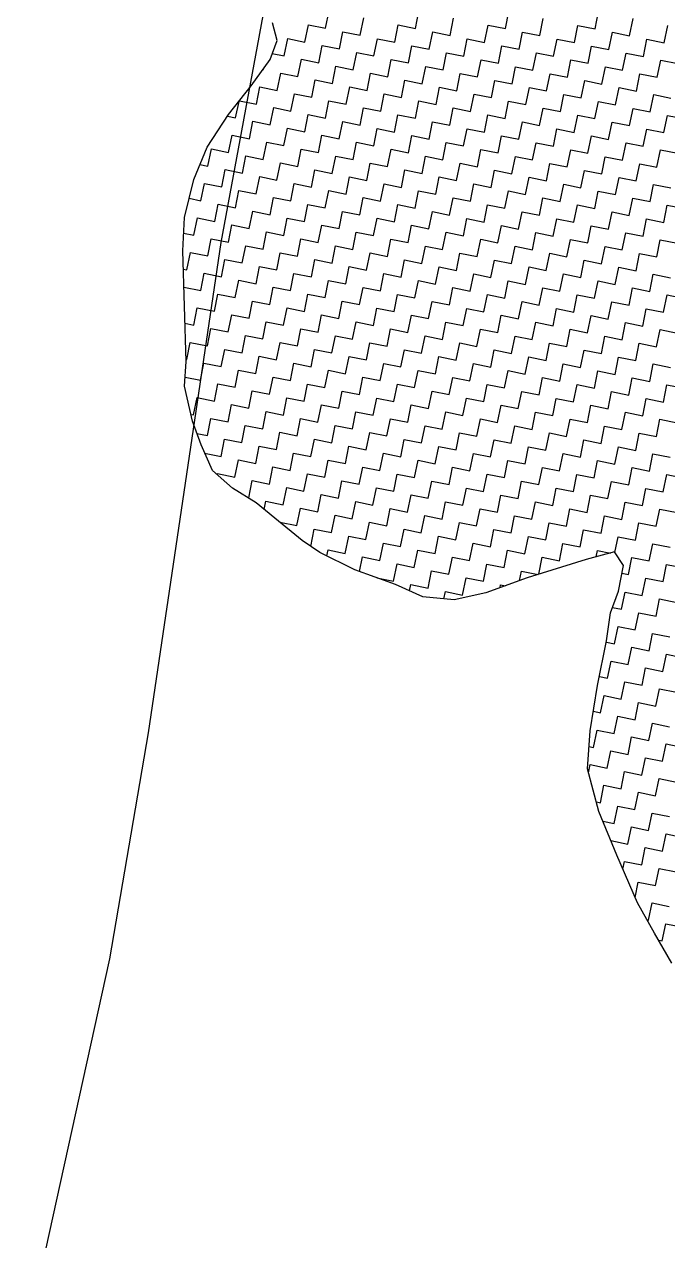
# Model space of a CAD drawing. Header units: metres. Extents: x 278801 to 279668, y 2074665 to 2075564.
# Drawn here: x 279491.9 to 279549, y 2075205.8 to 2075313.8 of the extents above; entities that cross this region are included whole.
import ezdxf

# ---------------------------------------------------------------- set-up
doc = ezdxf.new("R2010")
doc.units = ezdxf.units.M
doc.layers.add('POLY_HATCH', color=12, linetype='Continuous')
doc.layers.add('POLY_PARCEL', color=6, linetype='Continuous')

msp = doc.modelspace()

# ---------------------------------------------------------------- linework, layer by layer
at = {"layer": 'POLY_HATCH', "linetype": 'Continuous'}
for p, q in [((279518.66, 2075313.46), (279518.97, 2075315)), ((279526.63, 2075313.45), (279526.94, 2075314.98)), ((279534.61, 2075313.43), (279534.92, 2075314.96)), ((279542.58, 2075313.41), (279542.89, 2075314.94)), ((279516.82, 2075312.24), (279517.13, 2075313.77)), ((279517.13, 2075313.77), (279518.66, 2075313.46)), ((279521.73, 2075312.84), (279522.04, 2075314.38)), ((279529.7, 2075312.83), (279530.01, 2075314.36)), ((279537.67, 2075312.81), (279537.98, 2075314.34)), ((279545.64, 2075312.79), (279545.95, 2075314.32)), ((279519.88, 2075311.62), (279520.19, 2075313.15)), ((279520.19, 2075313.15), (279521.73, 2075312.84)), ((279524.79, 2075312.22), (279525.1, 2075313.76)), ((279525.1, 2075313.76), (279526.63, 2075313.45)), ((279527.86, 2075311.6), (279528.17, 2075313.14)), ((279528.17, 2075313.14), (279529.7, 2075312.83)), ((279532.76, 2075312.21), (279533.07, 2075313.74)), ((279533.07, 2075313.74), (279534.61, 2075313.43)), ((279535.83, 2075311.59), (279536.14, 2075313.12)), ((279536.14, 2075313.12), (279537.67, 2075312.81)), ((279540.74, 2075312.19), (279541.05, 2075313.72)), ((279541.05, 2075313.72), (279542.58, 2075313.41)), ((279543.8, 2075311.57), (279544.11, 2075313.1)), ((279544.11, 2075313.1), (279545.64, 2075312.79)), ((279548.71, 2075312.17), (279549.02, 2075313.7)), ((279514.98, 2075311.02), (279515.29, 2075312.55)), ((279515.29, 2075312.55), (279516.82, 2075312.24)), ((279518.04, 2075310.4), (279518.35, 2075311.93)), ((279518.35, 2075311.93), (279519.88, 2075311.62)), ((279522.95, 2075311), (279523.26, 2075312.53)), ((279523.26, 2075312.53), (279524.79, 2075312.22)), ((279526.01, 2075310.38), (279526.32, 2075311.91)), ((279526.32, 2075311.91), (279527.86, 2075311.6)), ((279530.92, 2075310.98), (279531.23, 2075312.52)), ((279531.23, 2075312.52), (279532.76, 2075312.21)), ((279533.99, 2075310.36), (279534.3, 2075311.9)), ((279534.3, 2075311.9), (279535.83, 2075311.59)), ((279538.89, 2075310.97), (279539.2, 2075312.5)), ((279539.2, 2075312.5), (279540.74, 2075312.19)), ((279541.96, 2075310.35), (279542.27, 2075311.88)), ((279542.27, 2075311.88), (279543.8, 2075311.57)), ((279546.87, 2075310.95), (279547.18, 2075312.48)), ((279547.18, 2075312.48), (279548.71, 2075312.17)), ((279513.92, 2075311.23), (279514.98, 2075311.02)), ((279516.2, 2075309.17), (279516.51, 2075310.71)), ((279516.51, 2075310.71), (279518.04, 2075310.4)), ((279521.11, 2075309.78), (279521.42, 2075311.31)), ((279521.42, 2075311.31), (279522.95, 2075311)), ((279524.17, 2075309.16), (279524.48, 2075310.69)), ((279524.48, 2075310.69), (279526.01, 2075310.38)), ((279529.08, 2075309.76), (279529.39, 2075311.29)), ((279529.39, 2075311.29), (279530.92, 2075310.98)), ((279532.14, 2075309.14), (279532.45, 2075310.67)), ((279532.45, 2075310.67), (279533.99, 2075310.36)), ((279537.05, 2075309.74), (279537.36, 2075311.28)), ((279537.36, 2075311.28), (279538.89, 2075310.97)), ((279540.12, 2075309.12), (279540.43, 2075310.66)), ((279540.43, 2075310.66), (279541.96, 2075310.35)), ((279545.02, 2075309.73), (279545.33, 2075311.26)), ((279545.33, 2075311.26), (279546.87, 2075310.95)), ((279548.09, 2075309.11), (279548.4, 2075310.64)), ((279548.4, 2075310.64), (279549.93, 2075310.33)), ((279513.08, 2075309.81), (279513.13, 2075309.79)), ((279513.13, 2075309.79), (279513.16, 2075309.91)), ((279514.36, 2075307.95), (279514.67, 2075309.48)), ((279514.67, 2075309.48), (279516.2, 2075309.17)), ((279519.26, 2075308.56), (279519.57, 2075310.09)), ((279519.57, 2075310.09), (279521.11, 2075309.78)), ((279522.33, 2075307.94), (279522.64, 2075309.47)), ((279522.64, 2075309.47), (279524.17, 2075309.16)), ((279527.24, 2075308.54), (279527.55, 2075310.07)), ((279527.55, 2075310.07), (279529.08, 2075309.76)), ((279535.21, 2075308.52), (279535.52, 2075310.05)), ((279535.52, 2075310.05), (279537.05, 2075309.74)), ((279543.18, 2075308.5), (279543.49, 2075310.04)), ((279543.49, 2075310.04), (279545.02, 2075309.73)), ((279517.42, 2075307.33), (279517.73, 2075308.87)), ((279517.73, 2075308.87), (279519.26, 2075308.56)), ((279525.39, 2075307.32), (279525.7, 2075308.85)), ((279525.7, 2075308.85), (279527.24, 2075308.54)), ((279530.3, 2075307.92), (279530.61, 2075309.45)), ((279530.61, 2075309.45), (279532.14, 2075309.14)), ((279533.37, 2075307.3), (279533.68, 2075308.83)), ((279533.68, 2075308.83), (279535.21, 2075308.52)), ((279538.27, 2075307.9), (279538.58, 2075309.43)), ((279538.58, 2075309.43), (279540.12, 2075309.12)), ((279541.34, 2075307.28), (279541.65, 2075308.81)), ((279541.65, 2075308.81), (279543.18, 2075308.5)), ((279546.25, 2075307.88), (279546.56, 2075309.42)), ((279546.56, 2075309.42), (279548.09, 2075309.11)), ((279512.51, 2075306.73), (279512.82, 2075308.26)), ((279512.82, 2075308.26), (279514.36, 2075307.95)), ((279515.58, 2075306.11), (279515.89, 2075307.64)), ((279515.89, 2075307.64), (279517.42, 2075307.33)), ((279520.49, 2075306.71), (279520.8, 2075308.25)), ((279520.8, 2075308.25), (279522.33, 2075307.94)), ((279523.55, 2075306.09), (279523.86, 2075307.63)), ((279523.86, 2075307.63), (279525.39, 2075307.32)), ((279528.46, 2075306.7), (279528.77, 2075308.23)), ((279528.77, 2075308.23), (279530.3, 2075307.92)), ((279531.52, 2075306.08), (279531.83, 2075307.61)), ((279531.83, 2075307.61), (279533.37, 2075307.3)), ((279536.43, 2075306.68), (279536.74, 2075308.21)), ((279536.74, 2075308.21), (279538.27, 2075307.9)), ((279539.5, 2075306.06), (279539.81, 2075307.59)), ((279539.81, 2075307.59), (279541.34, 2075307.28)), ((279544.4, 2075306.66), (279544.71, 2075308.19)), ((279544.71, 2075308.19), (279546.25, 2075307.88)), ((279547.47, 2075306.04), (279547.78, 2075307.57)), ((279547.78, 2075307.57), (279549.31, 2075307.26)), ((279510.67, 2075305.51), (279510.97, 2075306.97)), ((279511.02, 2075307.03), (279512.51, 2075306.73)), ((279513.74, 2075304.89), (279514.05, 2075306.42)), ((279514.05, 2075306.42), (279515.58, 2075306.11)), ((279518.64, 2075305.49), (279518.95, 2075307.02)), ((279518.95, 2075307.02), (279520.49, 2075306.71)), ((279521.71, 2075304.87), (279522.02, 2075306.4)), ((279522.02, 2075306.4), (279523.55, 2075306.09)), ((279526.62, 2075305.47), (279526.93, 2075307.01)), ((279526.93, 2075307.01), (279528.46, 2075306.7)), ((279529.68, 2075304.85), (279529.99, 2075306.39)), ((279529.99, 2075306.39), (279531.52, 2075306.08)), ((279534.59, 2075305.46), (279534.9, 2075306.99)), ((279534.9, 2075306.99), (279536.43, 2075306.68)), ((279537.65, 2075304.84), (279537.96, 2075306.37)), ((279537.96, 2075306.37), (279539.5, 2075306.06)), ((279542.56, 2075305.44), (279542.87, 2075306.97)), ((279542.87, 2075306.97), (279544.4, 2075306.66)), ((279545.63, 2075304.82), (279545.94, 2075306.35)), ((279545.94, 2075306.35), (279547.47, 2075306.04)), ((279509.95, 2075305.65), (279510.67, 2075305.51)), ((279511.89, 2075303.66), (279512.2, 2075305.2)), ((279512.2, 2075305.2), (279513.74, 2075304.89)), ((279516.8, 2075304.27), (279517.11, 2075305.8)), ((279517.11, 2075305.8), (279518.64, 2075305.49)), ((279519.87, 2075303.65), (279520.18, 2075305.18)), ((279520.18, 2075305.18), (279521.71, 2075304.87)), ((279524.77, 2075304.25), (279525.08, 2075305.78)), ((279525.08, 2075305.78), (279526.62, 2075305.47)), ((279527.84, 2075303.63), (279528.15, 2075305.16)), ((279528.15, 2075305.16), (279529.68, 2075304.85)), ((279532.75, 2075304.23), (279533.06, 2075305.77)), ((279533.06, 2075305.77), (279534.59, 2075305.46)), ((279535.81, 2075303.61), (279536.12, 2075305.15)), ((279536.12, 2075305.15), (279537.65, 2075304.84)), ((279540.72, 2075304.22), (279541.03, 2075305.75)), ((279541.03, 2075305.75), (279542.56, 2075305.44)), ((279548.69, 2075304.2), (279549, 2075305.73)), ((279549, 2075305.73), (279550.53, 2075305.42)), ((279514.96, 2075303.04), (279515.27, 2075304.58)), ((279515.27, 2075304.58), (279516.8, 2075304.27)), ((279522.93, 2075303.03), (279523.24, 2075304.56)), ((279523.24, 2075304.56), (279524.77, 2075304.25)), ((279530.9, 2075303.01), (279531.21, 2075304.54)), ((279531.21, 2075304.54), (279532.75, 2075304.23)), ((279538.88, 2075302.99), (279539.19, 2075304.53)), ((279539.19, 2075304.53), (279540.72, 2075304.22)), ((279543.78, 2075303.6), (279544.09, 2075305.13)), ((279544.09, 2075305.13), (279545.63, 2075304.82)), ((279546.85, 2075302.98), (279547.16, 2075304.51)), ((279547.16, 2075304.51), (279548.69, 2075304.2)), ((279510.05, 2075302.44), (279510.36, 2075303.97)), ((279510.36, 2075303.97), (279511.89, 2075303.66)), ((279513.12, 2075301.82), (279513.43, 2075303.35)), ((279513.43, 2075303.35), (279514.96, 2075303.04)), ((279518.02, 2075302.43), (279518.33, 2075303.96)), ((279518.33, 2075303.96), (279519.87, 2075303.65)), ((279521.09, 2075301.81), (279521.4, 2075303.34)), ((279521.4, 2075303.34), (279522.93, 2075303.03)), ((279526, 2075302.41), (279526.31, 2075303.94)), ((279526.31, 2075303.94), (279527.84, 2075303.63)), ((279529.06, 2075301.79), (279529.37, 2075303.32)), ((279529.37, 2075303.32), (279530.9, 2075303.01)), ((279533.97, 2075302.39), (279534.28, 2075303.92)), ((279534.28, 2075303.92), (279535.81, 2075303.61)), ((279537.03, 2075301.77), (279537.34, 2075303.3)), ((279537.34, 2075303.3), (279538.88, 2075302.99)), ((279541.94, 2075302.37), (279542.25, 2075303.91)), ((279542.25, 2075303.91), (279543.78, 2075303.6)), ((279545.01, 2075301.75), (279545.32, 2075303.29)), ((279545.32, 2075303.29), (279546.85, 2075302.98)), ((279508.21, 2075301.22), (279508.52, 2075302.75)), ((279508.52, 2075302.75), (279510.05, 2075302.44)), ((279511.27, 2075300.6), (279511.58, 2075302.13)), ((279511.58, 2075302.13), (279513.12, 2075301.82)), ((279516.18, 2075301.2), (279516.49, 2075302.74)), ((279516.49, 2075302.74), (279518.02, 2075302.43)), ((279519.25, 2075300.58), (279519.56, 2075302.12)), ((279519.56, 2075302.12), (279521.09, 2075301.81)), ((279524.15, 2075301.19), (279524.46, 2075302.72)), ((279524.46, 2075302.72), (279526, 2075302.41)), ((279527.22, 2075300.57), (279527.53, 2075302.1)), ((279527.53, 2075302.1), (279529.06, 2075301.79)), ((279532.13, 2075301.17), (279532.44, 2075302.7)), ((279532.44, 2075302.7), (279533.97, 2075302.39)), ((279535.19, 2075300.55), (279535.5, 2075302.08)), ((279535.5, 2075302.08), (279537.03, 2075301.77)), ((279540.1, 2075301.15), (279540.41, 2075302.68)), ((279540.41, 2075302.68), (279541.94, 2075302.37)), ((279543.16, 2075300.53), (279543.47, 2075302.06)), ((279543.47, 2075302.06), (279545.01, 2075301.75)), ((279548.07, 2075301.13), (279548.38, 2075302.67)), ((279548.38, 2075302.67), (279549.91, 2075302.36)), ((279507.5, 2075301.36), (279508.21, 2075301.22)), ((279509.43, 2075299.38), (279509.74, 2075300.91)), ((279509.74, 2075300.91), (279511.27, 2075300.6)), ((279514.34, 2075299.98), (279514.65, 2075301.51)), ((279514.65, 2075301.51), (279516.18, 2075301.2)), ((279517.4, 2075299.36), (279517.71, 2075300.89)), ((279517.71, 2075300.89), (279519.25, 2075300.58)), ((279522.31, 2075299.96), (279522.62, 2075301.5)), ((279522.62, 2075301.5), (279524.15, 2075301.19)), ((279525.38, 2075299.34), (279525.69, 2075300.88)), ((279525.69, 2075300.88), (279527.22, 2075300.57)), ((279530.28, 2075299.95), (279530.59, 2075301.48)), ((279530.59, 2075301.48), (279532.13, 2075301.17)), ((279533.35, 2075299.33), (279533.66, 2075300.86)), ((279533.66, 2075300.86), (279535.19, 2075300.55)), ((279538.26, 2075299.93), (279538.57, 2075301.46)), ((279538.57, 2075301.46), (279540.1, 2075301.15)), ((279541.32, 2075299.31), (279541.63, 2075300.84)), ((279541.63, 2075300.84), (279543.16, 2075300.53)), ((279546.23, 2075299.91), (279546.54, 2075301.44)), ((279546.54, 2075301.44), (279548.07, 2075301.13)), ((279512.5, 2075298.76), (279512.81, 2075300.29)), ((279512.81, 2075300.29), (279514.34, 2075299.98)), ((279520.47, 2075298.74), (279520.78, 2075300.27)), ((279520.78, 2075300.27), (279522.31, 2075299.96)), ((279528.44, 2075298.72), (279528.75, 2075300.26)), ((279528.75, 2075300.26), (279530.28, 2075299.95)), ((279536.41, 2075298.71), (279536.72, 2075300.24)), ((279536.72, 2075300.24), (279538.26, 2075299.93)), ((279544.39, 2075298.69), (279544.7, 2075300.22)), ((279544.7, 2075300.22), (279546.23, 2075299.91)), ((279507.59, 2075298.15), (279507.9, 2075299.69)), ((279507.9, 2075299.69), (279509.43, 2075299.38)), ((279510.65, 2075297.53), (279510.96, 2075299.07)), ((279510.96, 2075299.07), (279512.5, 2075298.76)), ((279515.56, 2075298.14), (279515.87, 2075299.67)), ((279515.87, 2075299.67), (279517.4, 2075299.36)), ((279518.63, 2075297.52), (279518.94, 2075299.05)), ((279518.94, 2075299.05), (279520.47, 2075298.74)), ((279523.53, 2075298.12), (279523.84, 2075299.65)), ((279523.84, 2075299.65), (279525.38, 2075299.34)), ((279526.6, 2075297.5), (279526.91, 2075299.03)), ((279526.91, 2075299.03), (279528.44, 2075298.72)), ((279531.51, 2075298.1), (279531.82, 2075299.64)), ((279531.82, 2075299.64), (279533.35, 2075299.33)), ((279534.57, 2075297.48), (279534.88, 2075299.02)), ((279534.88, 2075299.02), (279536.41, 2075298.71)), ((279539.48, 2075298.09), (279539.79, 2075299.62)), ((279539.79, 2075299.62), (279541.32, 2075299.31)), ((279542.54, 2075297.47), (279542.85, 2075299)), ((279542.85, 2075299), (279544.39, 2075298.69)), ((279547.45, 2075298.07), (279547.76, 2075299.6)), ((279547.76, 2075299.6), (279549.29, 2075299.29)), ((279506.55, 2075298.37), (279507.59, 2075298.15)), ((279508.81, 2075296.31), (279509.12, 2075297.84)), ((279509.12, 2075297.84), (279510.65, 2075297.53)), ((279513.72, 2075296.91), (279514.03, 2075298.45)), ((279514.03, 2075298.45), (279515.56, 2075298.14)), ((279516.78, 2075296.3), (279517.09, 2075297.83)), ((279517.09, 2075297.83), (279518.63, 2075297.52)), ((279521.69, 2075296.9), (279522, 2075298.43)), ((279522, 2075298.43), (279523.53, 2075298.12)), ((279524.76, 2075296.28), (279525.07, 2075297.81)), ((279525.07, 2075297.81), (279526.6, 2075297.5)), ((279529.66, 2075296.88), (279529.97, 2075298.41)), ((279529.97, 2075298.41), (279531.51, 2075298.1)), ((279532.73, 2075296.26), (279533.04, 2075297.79)), ((279533.04, 2075297.79), (279534.57, 2075297.48)), ((279537.64, 2075296.86), (279537.95, 2075298.4)), ((279537.95, 2075298.4), (279539.48, 2075298.09)), ((279540.7, 2075296.24), (279541.01, 2075297.78)), ((279541.01, 2075297.78), (279542.54, 2075297.47)), ((279545.61, 2075296.85), (279545.92, 2075298.38)), ((279545.92, 2075298.38), (279547.45, 2075298.07)), ((279548.67, 2075296.23), (279548.98, 2075297.76)), ((279548.98, 2075297.76), (279550.52, 2075297.45)), ((279506.97, 2075295.09), (279507.28, 2075296.62)), ((279507.28, 2075296.62), (279508.81, 2075296.31)), ((279511.88, 2075295.69), (279512.19, 2075297.22)), ((279512.19, 2075297.22), (279513.72, 2075296.91)), ((279514.94, 2075295.07), (279515.25, 2075296.6)), ((279515.25, 2075296.6), (279516.78, 2075296.3)), ((279519.85, 2075295.68), (279520.16, 2075297.21)), ((279520.16, 2075297.21), (279521.69, 2075296.9)), ((279522.91, 2075295.06), (279523.22, 2075296.59)), ((279523.22, 2075296.59), (279524.76, 2075296.28)), ((279527.82, 2075295.66), (279528.13, 2075297.19)), ((279528.13, 2075297.19), (279529.66, 2075296.88)), ((279530.89, 2075295.04), (279531.2, 2075296.57)), ((279531.2, 2075296.57), (279532.73, 2075296.26)), ((279535.79, 2075295.64), (279536.1, 2075297.17)), ((279536.1, 2075297.17), (279537.64, 2075296.86)), ((279538.86, 2075295.02), (279539.17, 2075296.55)), ((279539.17, 2075296.55), (279540.7, 2075296.24)), ((279543.77, 2075295.62), (279544.08, 2075297.16)), ((279544.08, 2075297.16), (279545.61, 2075296.85)), ((279546.83, 2075295), (279547.14, 2075296.54)), ((279547.14, 2075296.54), (279548.67, 2075296.23)), ((279510.03, 2075294.47), (279510.34, 2075296)), ((279510.34, 2075296), (279511.88, 2075295.69)), ((279518.01, 2075294.45), (279518.32, 2075295.99)), ((279518.32, 2075295.99), (279519.85, 2075295.68)), ((279525.98, 2075294.44), (279526.29, 2075295.97)), ((279526.29, 2075295.97), (279527.82, 2075295.66)), ((279533.95, 2075294.42), (279534.26, 2075295.95)), ((279534.26, 2075295.95), (279535.79, 2075295.64)), ((279541.92, 2075294.4), (279542.23, 2075295.93)), ((279542.23, 2075295.93), (279543.77, 2075295.62)), ((279506.05, 2075295.27), (279506.97, 2075295.09)), ((279508.19, 2075293.25), (279508.5, 2075294.78)), ((279508.5, 2075294.78), (279510.03, 2075294.47)), ((279513.1, 2075293.85), (279513.41, 2075295.38)), ((279513.41, 2075295.38), (279514.94, 2075295.07)), ((279516.16, 2075293.23), (279516.47, 2075294.76)), ((279516.47, 2075294.76), (279518.01, 2075294.45)), ((279521.07, 2075293.83), (279521.38, 2075295.37)), ((279521.38, 2075295.37), (279522.91, 2075295.06)), ((279524.14, 2075293.21), (279524.45, 2075294.75)), ((279524.45, 2075294.75), (279525.98, 2075294.44)), ((279529.04, 2075293.82), (279529.35, 2075295.35)), ((279529.35, 2075295.35), (279530.89, 2075295.04)), ((279532.11, 2075293.2), (279532.42, 2075294.73)), ((279532.42, 2075294.73), (279533.95, 2075294.42)), ((279537.02, 2075293.8), (279537.33, 2075295.33)), ((279537.33, 2075295.33), (279538.86, 2075295.02)), ((279540.08, 2075293.18), (279540.39, 2075294.71)), ((279540.39, 2075294.71), (279541.92, 2075294.4)), ((279544.99, 2075293.78), (279545.3, 2075295.31)), ((279545.3, 2075295.31), (279546.83, 2075295)), ((279548.05, 2075293.16), (279548.36, 2075294.69)), ((279548.36, 2075294.69), (279549.9, 2075294.39)), ((279506.35, 2075292.02), (279506.66, 2075293.56)), ((279506.66, 2075293.56), (279508.19, 2075293.25)), ((279511.26, 2075292.63), (279511.57, 2075294.16)), ((279511.57, 2075294.16), (279513.1, 2075293.85)), ((279514.32, 2075292.01), (279514.63, 2075293.54)), ((279514.63, 2075293.54), (279516.16, 2075293.23)), ((279519.23, 2075292.61), (279519.54, 2075294.14)), ((279519.54, 2075294.14), (279521.07, 2075293.83)), ((279522.29, 2075291.99), (279522.6, 2075293.52)), ((279522.6, 2075293.52), (279524.14, 2075293.21)), ((279527.2, 2075292.59), (279527.51, 2075294.13)), ((279527.51, 2075294.13), (279529.04, 2075293.82)), ((279530.27, 2075291.97), (279530.58, 2075293.51)), ((279530.58, 2075293.51), (279532.11, 2075293.2)), ((279535.17, 2075292.58), (279535.48, 2075294.11)), ((279535.48, 2075294.11), (279537.02, 2075293.8)), ((279538.24, 2075291.96), (279538.55, 2075293.49)), ((279538.55, 2075293.49), (279540.08, 2075293.18)), ((279543.15, 2075292.56), (279543.46, 2075294.09)), ((279543.46, 2075294.09), (279544.99, 2075293.78)), ((279546.21, 2075291.94), (279546.52, 2075293.47)), ((279546.52, 2075293.47), (279548.05, 2075293.16)), ((279509.41, 2075291.4), (279509.72, 2075292.94)), ((279509.72, 2075292.94), (279511.26, 2075292.63)), ((279512.48, 2075290.78), (279512.79, 2075292.32)), ((279512.79, 2075292.32), (279514.32, 2075292.01)), ((279517.39, 2075291.39), (279517.7, 2075292.92)), ((279517.7, 2075292.92), (279519.23, 2075292.61)), ((279520.45, 2075290.77), (279520.76, 2075292.3)), ((279520.76, 2075292.3), (279522.29, 2075291.99)), ((279525.36, 2075291.37), (279525.67, 2075292.9)), ((279525.67, 2075292.9), (279527.2, 2075292.59)), ((279528.42, 2075290.75), (279528.73, 2075292.28)), ((279528.73, 2075292.28), (279530.27, 2075291.97)), ((279533.33, 2075291.35), (279533.64, 2075292.89)), ((279533.64, 2075292.89), (279535.17, 2075292.58)), ((279536.4, 2075290.73), (279536.71, 2075292.27)), ((279536.71, 2075292.27), (279538.24, 2075291.96)), ((279541.3, 2075291.34), (279541.61, 2075292.87)), ((279541.61, 2075292.87), (279543.15, 2075292.56)), ((279544.37, 2075290.72), (279544.68, 2075292.25)), ((279544.68, 2075292.25), (279546.21, 2075291.94)), ((279506.02, 2075292.09), (279506.35, 2075292.02)), ((279507.57, 2075290.18), (279507.88, 2075291.71)), ((279507.88, 2075291.71), (279509.41, 2075291.4)), ((279515.54, 2075290.17), (279515.85, 2075291.7)), ((279515.85, 2075291.7), (279517.39, 2075291.39)), ((279523.52, 2075290.15), (279523.83, 2075291.68)), ((279523.83, 2075291.68), (279525.36, 2075291.37)), ((279531.49, 2075290.13), (279531.8, 2075291.66)), ((279531.8, 2075291.66), (279533.33, 2075291.35)), ((279539.46, 2075290.11), (279539.77, 2075291.65)), ((279539.77, 2075291.65), (279541.3, 2075291.34)), ((279547.43, 2075290.1), (279547.74, 2075291.63)), ((279547.74, 2075291.63), (279549.28, 2075291.32)), ((279506.07, 2075290.49), (279507.57, 2075290.18)), ((279510.64, 2075289.56), (279510.95, 2075291.09)), ((279510.95, 2075291.09), (279512.48, 2075290.78)), ((279513.7, 2075288.94), (279514.01, 2075290.47)), ((279514.01, 2075290.47), (279515.54, 2075290.17)), ((279518.61, 2075289.55), (279518.92, 2075291.08)), ((279518.92, 2075291.08), (279520.45, 2075290.77)), ((279521.67, 2075288.93), (279521.98, 2075290.46)), ((279521.98, 2075290.46), (279523.52, 2075290.15)), ((279526.58, 2075289.53), (279526.89, 2075291.06)), ((279526.89, 2075291.06), (279528.42, 2075290.75)), ((279529.65, 2075288.91), (279529.96, 2075290.44)), ((279529.96, 2075290.44), (279531.49, 2075290.13)), ((279534.55, 2075289.51), (279534.86, 2075291.04)), ((279534.86, 2075291.04), (279536.4, 2075290.73)), ((279537.62, 2075288.89), (279537.93, 2075290.42)), ((279537.93, 2075290.42), (279539.46, 2075290.11)), ((279542.53, 2075289.49), (279542.84, 2075291.03)), ((279542.84, 2075291.03), (279544.37, 2075290.72)), ((279545.59, 2075288.87), (279545.9, 2075290.41)), ((279545.9, 2075290.41), (279547.43, 2075290.1)), ((279508.79, 2075288.34), (279509.1, 2075289.87)), ((279509.1, 2075289.87), (279510.64, 2075289.56)), ((279511.86, 2075287.72), (279512.17, 2075289.25)), ((279512.17, 2075289.25), (279513.7, 2075288.94)), ((279516.77, 2075288.32), (279517.08, 2075289.86)), ((279517.08, 2075289.86), (279518.61, 2075289.55)), ((279519.83, 2075287.7), (279520.14, 2075289.24)), ((279520.14, 2075289.24), (279521.67, 2075288.93)), ((279524.74, 2075288.31), (279525.05, 2075289.84)), ((279525.05, 2075289.84), (279526.58, 2075289.53)), ((279527.8, 2075287.69), (279528.11, 2075289.22)), ((279528.11, 2075289.22), (279529.65, 2075288.91)), ((279532.71, 2075288.29), (279533.02, 2075289.82)), ((279533.02, 2075289.82), (279534.55, 2075289.51)), ((279535.78, 2075287.67), (279536.09, 2075289.2)), ((279536.09, 2075289.2), (279537.62, 2075288.89)), ((279540.68, 2075288.27), (279540.99, 2075289.8)), ((279540.99, 2075289.8), (279542.53, 2075289.49)), ((279543.75, 2075287.65), (279544.06, 2075289.18)), ((279544.06, 2075289.18), (279545.59, 2075288.87)), ((279548.66, 2075288.25), (279548.97, 2075289.79)), ((279548.97, 2075289.79), (279550.5, 2075289.48)), ((279506.95, 2075287.12), (279507.26, 2075288.65)), ((279507.26, 2075288.65), (279508.79, 2075288.34)), ((279510.02, 2075286.5), (279510.33, 2075288.03)), ((279510.33, 2075288.03), (279511.86, 2075287.72)), ((279514.92, 2075287.1), (279515.23, 2075288.63)), ((279515.23, 2075288.63), (279516.77, 2075288.32)), ((279517.99, 2075286.48), (279518.3, 2075288.01)), ((279518.3, 2075288.01), (279519.83, 2075287.7)), ((279522.9, 2075287.08), (279523.21, 2075288.62)), ((279523.21, 2075288.62), (279524.74, 2075288.31)), ((279525.96, 2075286.46), (279526.27, 2075288)), ((279526.27, 2075288), (279527.8, 2075287.69)), ((279530.87, 2075287.07), (279531.18, 2075288.6)), ((279531.18, 2075288.6), (279532.71, 2075288.29)), ((279533.93, 2075286.45), (279534.24, 2075287.98)), ((279534.24, 2075287.98), (279535.78, 2075287.67)), ((279538.84, 2075287.05), (279539.15, 2075288.58)), ((279539.15, 2075288.58), (279540.68, 2075288.27)), ((279541.91, 2075286.43), (279542.22, 2075287.96)), ((279542.22, 2075287.96), (279543.75, 2075287.65)), ((279546.81, 2075287.03), (279547.12, 2075288.56)), ((279547.12, 2075288.56), (279548.66, 2075288.25)), ((279506.17, 2075287.28), (279506.95, 2075287.12)), ((279508.17, 2075285.27), (279508.48, 2075286.81)), ((279508.48, 2075286.81), (279510.02, 2075286.5)), ((279513.08, 2075285.88), (279513.39, 2075287.41)), ((279513.39, 2075287.41), (279514.92, 2075287.1)), ((279516.15, 2075285.26), (279516.46, 2075286.79)), ((279516.46, 2075286.79), (279517.99, 2075286.48)), ((279521.05, 2075285.86), (279521.36, 2075287.39)), ((279521.36, 2075287.39), (279522.9, 2075287.08)), ((279529.03, 2075285.84), (279529.34, 2075287.38)), ((279529.34, 2075287.38), (279530.87, 2075287.07)), ((279537, 2075285.83), (279537.31, 2075287.36)), ((279537.31, 2075287.36), (279538.84, 2075287.05)), ((279544.97, 2075285.81), (279545.28, 2075287.34)), ((279545.28, 2075287.34), (279546.81, 2075287.03)), ((279511.24, 2075284.65), (279511.55, 2075286.19)), ((279511.55, 2075286.19), (279513.08, 2075285.88)), ((279519.21, 2075284.64), (279519.52, 2075286.17)), ((279519.52, 2075286.17), (279521.05, 2075285.86)), ((279524.12, 2075285.24), (279524.43, 2075286.77)), ((279524.43, 2075286.77), (279525.96, 2075286.46)), ((279527.18, 2075284.62), (279527.49, 2075286.15)), ((279527.49, 2075286.15), (279529.03, 2075285.84)), ((279532.09, 2075285.22), (279532.4, 2075286.76)), ((279532.4, 2075286.76), (279533.93, 2075286.45)), ((279535.16, 2075284.6), (279535.47, 2075286.14)), ((279535.47, 2075286.14), (279537, 2075285.83)), ((279540.06, 2075285.21), (279540.37, 2075286.74)), ((279540.37, 2075286.74), (279541.91, 2075286.43)), ((279543.13, 2075284.59), (279543.44, 2075286.12)), ((279543.44, 2075286.12), (279544.97, 2075285.81)), ((279548.04, 2075285.19), (279548.35, 2075286.72)), ((279548.35, 2075286.72), (279549.88, 2075286.41)), ((279506.33, 2075284.05), (279506.64, 2075285.58)), ((279506.64, 2075285.58), (279508.17, 2075285.27)), ((279509.4, 2075283.43), (279509.71, 2075284.96)), ((279509.71, 2075284.96), (279511.24, 2075284.65)), ((279514.3, 2075284.04), (279514.61, 2075285.57)), ((279514.61, 2075285.57), (279516.15, 2075285.26)), ((279517.37, 2075283.42), (279517.68, 2075284.95)), ((279517.68, 2075284.95), (279519.21, 2075284.64)), ((279522.28, 2075284.02), (279522.59, 2075285.55)), ((279522.59, 2075285.55), (279524.12, 2075285.24)), ((279525.34, 2075283.4), (279525.65, 2075284.93)), ((279525.65, 2075284.93), (279527.18, 2075284.62)), ((279530.25, 2075284), (279530.56, 2075285.53)), ((279530.56, 2075285.53), (279532.09, 2075285.22)), ((279533.31, 2075283.38), (279533.62, 2075284.91)), ((279533.62, 2075284.91), (279535.16, 2075284.6)), ((279538.22, 2075283.98), (279538.53, 2075285.52)), ((279538.53, 2075285.52), (279540.06, 2075285.21)), ((279541.29, 2075283.36), (279541.6, 2075284.9)), ((279541.6, 2075284.9), (279543.13, 2075284.59)), ((279546.19, 2075283.97), (279546.5, 2075285.5)), ((279546.5, 2075285.5), (279548.04, 2075285.19)), ((279506.26, 2075284.07), (279506.33, 2075284.05)), ((279507.56, 2075282.21), (279507.86, 2075283.74)), ((279507.86, 2075283.74), (279509.4, 2075283.43)), ((279512.46, 2075282.81), (279512.77, 2075284.34)), ((279512.77, 2075284.34), (279514.3, 2075284.04)), ((279515.53, 2075282.19), (279515.84, 2075283.73)), ((279515.84, 2075283.73), (279517.37, 2075283.42)), ((279520.43, 2075282.8), (279520.74, 2075284.33)), ((279520.74, 2075284.33), (279522.28, 2075284.02)), ((279523.5, 2075282.18), (279523.81, 2075283.71)), ((279523.81, 2075283.71), (279525.34, 2075283.4)), ((279528.41, 2075282.78), (279528.72, 2075284.31)), ((279528.72, 2075284.31), (279530.25, 2075284)), ((279531.47, 2075282.16), (279531.78, 2075283.69)), ((279531.78, 2075283.69), (279533.31, 2075283.38)), ((279536.38, 2075282.76), (279536.69, 2075284.29)), ((279536.69, 2075284.29), (279538.22, 2075283.98)), ((279539.44, 2075282.14), (279539.75, 2075283.67)), ((279539.75, 2075283.67), (279541.29, 2075283.36)), ((279544.35, 2075282.74), (279544.66, 2075284.28)), ((279544.66, 2075284.28), (279546.19, 2075283.97)), ((279547.42, 2075282.12), (279547.73, 2075283.66)), ((279547.73, 2075283.66), (279549.26, 2075283.35)), ((279506.18, 2075282.49), (279507.56, 2075282.21)), ((279510.62, 2075281.59), (279510.93, 2075283.12)), ((279510.93, 2075283.12), (279512.46, 2075282.81)), ((279513.69, 2075280.97), (279514, 2075282.5)), ((279514, 2075282.5), (279515.53, 2075282.19)), ((279518.59, 2075281.57), (279518.9, 2075283.11)), ((279518.9, 2075283.11), (279520.43, 2075282.8)), ((279521.66, 2075280.95), (279521.97, 2075282.49)), ((279521.97, 2075282.49), (279523.5, 2075282.18)), ((279526.56, 2075281.56), (279526.87, 2075283.09)), ((279526.87, 2075283.09), (279528.41, 2075282.78)), ((279529.63, 2075280.94), (279529.94, 2075282.47)), ((279529.94, 2075282.47), (279531.47, 2075282.16)), ((279534.54, 2075281.54), (279534.85, 2075283.07)), ((279534.85, 2075283.07), (279536.38, 2075282.76)), ((279542.51, 2075281.52), (279542.82, 2075283.05)), ((279542.82, 2075283.05), (279544.35, 2075282.74)), ((279508.78, 2075280.37), (279509.09, 2075281.9)), ((279509.09, 2075281.9), (279510.62, 2075281.59)), ((279516.75, 2075280.35), (279517.06, 2075281.88)), ((279517.06, 2075281.88), (279518.59, 2075281.57)), ((279524.72, 2075280.33), (279525.03, 2075281.87)), ((279525.03, 2075281.87), (279526.56, 2075281.56)), ((279532.7, 2075280.32), (279533, 2075281.85)), ((279533, 2075281.85), (279534.54, 2075281.54)), ((279537.6, 2075280.92), (279537.91, 2075282.45)), ((279537.91, 2075282.45), (279539.44, 2075282.14)), ((279540.67, 2075280.3), (279540.98, 2075281.83)), ((279540.98, 2075281.83), (279542.51, 2075281.52)), ((279545.57, 2075280.9), (279545.88, 2075282.43)), ((279545.88, 2075282.43), (279547.42, 2075282.12)), ((279548.64, 2075280.28), (279548.95, 2075281.82)), ((279548.95, 2075281.82), (279550.48, 2075281.51)), ((279506.94, 2075279.14), (279507.25, 2075280.68)), ((279507.25, 2075280.68), (279508.78, 2075280.37)), ((279511.84, 2075279.75), (279512.15, 2075281.28)), ((279512.15, 2075281.28), (279513.69, 2075280.97)), ((279514.91, 2075279.13), (279515.22, 2075280.66)), ((279515.22, 2075280.66), (279516.75, 2075280.35)), ((279519.82, 2075279.73), (279520.13, 2075281.26)), ((279520.13, 2075281.26), (279521.66, 2075280.95)), ((279522.88, 2075279.11), (279523.19, 2075280.64)), ((279523.19, 2075280.64), (279524.72, 2075280.33)), ((279527.79, 2075279.71), (279528.1, 2075281.25)), ((279528.1, 2075281.25), (279529.63, 2075280.94)), ((279530.85, 2075279.09), (279531.16, 2075280.63)), ((279531.16, 2075280.63), (279532.7, 2075280.32)), ((279535.76, 2075279.7), (279536.07, 2075281.23)), ((279536.07, 2075281.23), (279537.6, 2075280.92)), ((279538.83, 2075279.08), (279539.13, 2075280.61)), ((279539.13, 2075280.61), (279540.67, 2075280.3)), ((279543.73, 2075279.68), (279544.04, 2075281.21)), ((279544.04, 2075281.21), (279545.57, 2075280.9)), ((279546.8, 2075279.06), (279547.11, 2075280.59)), ((279547.11, 2075280.59), (279548.64, 2075280.28)), ((279510, 2075278.52), (279510.31, 2075280.06)), ((279510.31, 2075280.06), (279511.84, 2075279.75)), ((279513.07, 2075277.9), (279513.38, 2075279.44)), ((279513.38, 2075279.44), (279514.91, 2075279.13)), ((279517.97, 2075278.51), (279518.28, 2075280.04)), ((279518.28, 2075280.04), (279519.82, 2075279.73)), ((279521.04, 2075277.89), (279521.35, 2075279.42)), ((279521.35, 2075279.42), (279522.88, 2075279.11)), ((279525.95, 2075278.49), (279526.26, 2075280.02)), ((279526.26, 2075280.02), (279527.79, 2075279.71)), ((279529.01, 2075277.87), (279529.32, 2075279.4)), ((279529.32, 2075279.4), (279530.85, 2075279.09)), ((279533.92, 2075278.47), (279534.23, 2075280.01)), ((279534.23, 2075280.01), (279535.76, 2075279.7)), ((279536.98, 2075277.85), (279537.29, 2075279.39)), ((279537.29, 2075279.39), (279538.83, 2075279.08)), ((279541.89, 2075278.46), (279542.2, 2075279.99)), ((279542.2, 2075279.99), (279543.73, 2075279.68)), ((279544.96, 2075277.84), (279545.27, 2075279.37)), ((279545.27, 2075279.37), (279546.8, 2075279.06)), ((279506.69, 2075279.19), (279506.94, 2075279.14)), ((279508.16, 2075277.3), (279508.47, 2075278.83)), ((279508.47, 2075278.83), (279510, 2075278.52)), ((279511.22, 2075276.68), (279511.53, 2075278.21)), ((279511.53, 2075278.21), (279513.07, 2075277.9)), ((279516.13, 2075277.29), (279516.44, 2075278.82)), ((279516.44, 2075278.82), (279517.97, 2075278.51)), ((279519.2, 2075276.67), (279519.51, 2075278.2)), ((279519.51, 2075278.2), (279521.04, 2075277.89)), ((279524.1, 2075277.27), (279524.41, 2075278.8)), ((279524.41, 2075278.8), (279525.95, 2075278.49)), ((279527.17, 2075276.65), (279527.48, 2075278.18)), ((279527.48, 2075278.18), (279529.01, 2075277.87)), ((279532.08, 2075277.25), (279532.39, 2075278.78)), ((279532.39, 2075278.78), (279533.92, 2075278.47)), ((279535.14, 2075276.63), (279535.45, 2075278.16)), ((279535.45, 2075278.16), (279536.98, 2075277.85)), ((279540.05, 2075277.23), (279540.36, 2075278.77)), ((279540.36, 2075278.77), (279541.89, 2075278.46)), ((279543.11, 2075276.61), (279543.42, 2075278.15)), ((279543.42, 2075278.15), (279544.96, 2075277.84)), ((279548.02, 2075277.22), (279548.33, 2075278.75)), ((279548.33, 2075278.75), (279549.86, 2075278.44)), ((279507.23, 2075277.49), (279508.16, 2075277.3)), ((279514.29, 2075276.06), (279514.6, 2075277.6)), ((279514.6, 2075277.6), (279516.13, 2075277.29)), ((279522.26, 2075276.05), (279522.57, 2075277.58)), ((279522.57, 2075277.58), (279524.1, 2075277.27)), ((279530.23, 2075276.03), (279530.54, 2075277.56)), ((279530.54, 2075277.56), (279532.08, 2075277.25)), ((279538.21, 2075276.01), (279538.52, 2075277.54)), ((279538.52, 2075277.54), (279540.05, 2075277.23)), ((279546.18, 2075275.99), (279546.49, 2075277.53)), ((279546.49, 2075277.53), (279548.02, 2075277.22)), ((279509.38, 2075275.46), (279509.69, 2075276.99)), ((279509.69, 2075276.99), (279511.22, 2075276.68)), ((279512.45, 2075274.84), (279512.76, 2075276.37)), ((279512.76, 2075276.37), (279514.29, 2075276.06)), ((279517.35, 2075275.44), (279517.66, 2075276.98)), ((279517.66, 2075276.98), (279519.2, 2075276.67)), ((279520.42, 2075274.82), (279520.73, 2075276.36)), ((279520.73, 2075276.36), (279522.26, 2075276.05)), ((279525.33, 2075275.43), (279525.64, 2075276.96)), ((279525.64, 2075276.96), (279527.17, 2075276.65)), ((279528.39, 2075274.81), (279528.7, 2075276.34)), ((279528.7, 2075276.34), (279530.23, 2075276.03)), ((279533.3, 2075275.41), (279533.61, 2075276.94)), ((279533.61, 2075276.94), (279535.14, 2075276.63)), ((279536.36, 2075274.79), (279536.67, 2075276.32)), ((279536.67, 2075276.32), (279538.21, 2075276.01)), ((279541.27, 2075275.39), (279541.58, 2075276.92)), ((279541.58, 2075276.92), (279543.11, 2075276.61)), ((279544.34, 2075274.77), (279544.65, 2075276.3)), ((279544.65, 2075276.3), (279546.18, 2075275.99)), ((279507.92, 2075275.75), (279509.38, 2075275.46)), ((279510.6, 2075273.62), (279510.91, 2075275.15)), ((279510.91, 2075275.15), (279512.45, 2075274.84)), ((279515.51, 2075274.22), (279515.82, 2075275.75)), ((279515.82, 2075275.75), (279517.35, 2075275.44)), ((279518.58, 2075273.6), (279518.89, 2075275.13)), ((279518.89, 2075275.13), (279520.42, 2075274.82)), ((279523.48, 2075274.2), (279523.79, 2075275.74)), ((279523.79, 2075275.74), (279525.33, 2075275.43)), ((279526.55, 2075273.58), (279526.86, 2075275.12)), ((279526.86, 2075275.12), (279528.39, 2075274.81)), ((279531.46, 2075274.19), (279531.77, 2075275.72)), ((279531.77, 2075275.72), (279533.3, 2075275.41)), ((279534.52, 2075273.57), (279534.83, 2075275.1)), ((279534.83, 2075275.1), (279536.36, 2075274.79)), ((279539.43, 2075274.17), (279539.74, 2075275.7)), ((279539.74, 2075275.7), (279541.27, 2075275.39)), ((279542.49, 2075273.55), (279542.8, 2075275.08)), ((279542.8, 2075275.08), (279544.34, 2075274.77)), ((279547.4, 2075274.15), (279547.71, 2075275.68)), ((279547.71, 2075275.68), (279549.24, 2075275.38)), ((279509.05, 2075273.82), (279509.07, 2075273.93)), ((279509.07, 2075273.93), (279510.6, 2075273.62)), ((279513.67, 2075273), (279513.98, 2075274.53)), ((279513.98, 2075274.53), (279515.51, 2075274.22)), ((279516.73, 2075272.38), (279517.04, 2075273.91)), ((279517.04, 2075273.91), (279518.58, 2075273.6)), ((279521.64, 2075272.98), (279521.95, 2075274.51)), ((279521.95, 2075274.51), (279523.48, 2075274.2)), ((279524.71, 2075272.36), (279525.02, 2075273.89)), ((279525.02, 2075273.89), (279526.55, 2075273.58)), ((279529.61, 2075272.96), (279529.92, 2075274.5)), ((279529.92, 2075274.5), (279531.46, 2075274.19)), ((279532.68, 2075272.34), (279532.99, 2075273.88)), ((279532.99, 2075273.88), (279534.52, 2075273.57)), ((279537.59, 2075272.95), (279537.9, 2075274.48)), ((279537.9, 2075274.48), (279539.43, 2075274.17)), ((279540.65, 2075272.33), (279540.96, 2075273.86)), ((279540.96, 2075273.86), (279542.49, 2075273.55)), ((279545.56, 2075272.93), (279545.87, 2075274.46)), ((279545.87, 2075274.46), (279547.4, 2075274.15)), ((279548.62, 2075272.31), (279548.93, 2075273.84)), ((279548.93, 2075273.84), (279550.47, 2075273.53)), ((279511.83, 2075271.77), (279512.14, 2075273.31)), ((279512.14, 2075273.31), (279513.67, 2075273)), ((279519.8, 2075271.76), (279520.11, 2075273.29)), ((279520.11, 2075273.29), (279521.64, 2075272.98)), ((279527.77, 2075271.74), (279528.08, 2075273.27)), ((279528.08, 2075273.27), (279529.61, 2075272.96)), ((279535.74, 2075271.72), (279536.05, 2075273.26)), ((279536.05, 2075273.26), (279537.59, 2075272.95)), ((279543.72, 2075271.71), (279544.03, 2075273.24)), ((279544.03, 2075273.24), (279545.56, 2075272.93)), ((279511.77, 2075271.79), (279511.83, 2075271.77)), ((279514.89, 2075271.16), (279515.2, 2075272.69)), ((279515.2, 2075272.69), (279516.73, 2075272.38)), ((279517.96, 2075270.54), (279518.27, 2075272.07)), ((279518.27, 2075272.07), (279519.8, 2075271.76)), ((279522.86, 2075271.14), (279523.17, 2075272.67)), ((279523.17, 2075272.67), (279524.71, 2075272.36)), ((279525.93, 2075270.52), (279526.24, 2075272.05)), ((279526.24, 2075272.05), (279527.77, 2075271.74)), ((279530.84, 2075271.12), (279531.15, 2075272.65)), ((279531.15, 2075272.65), (279532.68, 2075272.34)), ((279533.9, 2075270.5), (279534.21, 2075272.03)), ((279534.21, 2075272.03), (279535.74, 2075271.72)), ((279538.81, 2075271.1), (279539.12, 2075272.64)), ((279539.12, 2075272.64), (279540.65, 2075272.33)), ((279541.87, 2075270.48), (279542.18, 2075272.02)), ((279542.18, 2075272.02), (279543.72, 2075271.71)), ((279546.78, 2075271.09), (279547.09, 2075272.62)), ((279547.09, 2075272.62), (279548.62, 2075272.31)), ((279513.21, 2075270.74), (279513.36, 2075271.47)), ((279513.36, 2075271.47), (279514.89, 2075271.16)), ((279516.11, 2075269.31), (279516.42, 2075270.85)), ((279516.42, 2075270.85), (279517.96, 2075270.54)), ((279521.02, 2075269.92), (279521.33, 2075271.45)), ((279521.33, 2075271.45), (279522.86, 2075271.14)), ((279524.09, 2075269.3), (279524.4, 2075270.83)), ((279524.4, 2075270.83), (279525.93, 2075270.52)), ((279528.99, 2075269.9), (279529.3, 2075271.43)), ((279529.3, 2075271.43), (279530.84, 2075271.12)), ((279532.06, 2075269.28), (279532.37, 2075270.81)), ((279532.37, 2075270.81), (279533.9, 2075270.5)), ((279536.97, 2075269.88), (279537.28, 2075271.41)), ((279537.28, 2075271.41), (279538.81, 2075271.1)), ((279540.03, 2075269.26), (279540.34, 2075270.79)), ((279540.34, 2075270.79), (279541.87, 2075270.48)), ((279544.94, 2075269.86), (279545.25, 2075271.4)), ((279545.25, 2075271.4), (279546.78, 2075271.09)), ((279548, 2075269.25), (279548.31, 2075270.78)), ((279548.31, 2075270.78), (279549.85, 2075270.47)), ((279514.58, 2075269.62), (279516.11, 2075269.31)), ((279514.58, 2075269.61), (279514.58, 2075269.62)), ((279519.18, 2075268.69), (279519.49, 2075270.23)), ((279519.49, 2075270.23), (279521.02, 2075269.92)), ((279522.24, 2075268.07), (279522.55, 2075269.61)), ((279522.55, 2075269.61), (279524.09, 2075269.3)), ((279527.15, 2075268.68), (279527.46, 2075270.21)), ((279527.46, 2075270.21), (279528.99, 2075269.9)), ((279530.22, 2075268.06), (279530.53, 2075269.59)), ((279530.53, 2075269.59), (279532.06, 2075269.28)), ((279535.12, 2075268.66), (279535.43, 2075270.19)), ((279535.43, 2075270.19), (279536.97, 2075269.88)), ((279538.19, 2075268.04), (279538.5, 2075269.57)), ((279538.5, 2075269.57), (279540.03, 2075269.26)), ((279543.1, 2075268.64), (279543.41, 2075270.17)), ((279543.41, 2075270.17), (279544.94, 2075269.86)), ((279546.16, 2075268.02), (279546.47, 2075269.55)), ((279546.47, 2075269.55), (279548, 2075269.25)), ((279517.34, 2075267.47), (279517.65, 2075269)), ((279517.65, 2075269), (279519.18, 2075268.69)), ((279525.31, 2075267.45), (279525.62, 2075268.99)), ((279525.62, 2075268.99), (279527.15, 2075268.68)), ((279533.28, 2075267.44), (279533.59, 2075268.97)), ((279533.59, 2075268.97), (279535.12, 2075268.66)), ((279541.25, 2075267.42), (279541.56, 2075268.95)), ((279541.56, 2075268.95), (279543.1, 2075268.64)), ((279517.34, 2075267.47), (279517.34, 2075267.47)), ((279520.4, 2075266.85), (279520.71, 2075268.38)), ((279520.71, 2075268.38), (279522.24, 2075268.07)), ((279523.47, 2075266.23), (279523.78, 2075267.76)), ((279523.78, 2075267.76), (279525.31, 2075267.45)), ((279528.37, 2075266.83), (279528.68, 2075268.37)), ((279528.68, 2075268.37), (279530.22, 2075268.06)), ((279531.44, 2075266.21), (279531.75, 2075267.75)), ((279531.75, 2075267.75), (279533.28, 2075267.44)), ((279536.35, 2075266.82), (279536.66, 2075268.35)), ((279536.66, 2075268.35), (279538.19, 2075268.04)), ((279539.41, 2075266.2), (279539.72, 2075267.73)), ((279539.72, 2075267.73), (279541.25, 2075267.42)), ((279544.34, 2075266.92), (279544.63, 2075268.33)), ((279544.63, 2075268.33), (279546.16, 2075268.02)), ((279547.38, 2075266.18), (279547.69, 2075267.71)), ((279547.69, 2075267.71), (279549.23, 2075267.4)), ((279518.76, 2075266.62), (279518.87, 2075267.16)), ((279518.87, 2075267.16), (279520.4, 2075266.85)), ((279521.67, 2075265.25), (279521.93, 2075266.54)), ((279521.93, 2075266.54), (279523.47, 2075266.23)), ((279526.53, 2075265.61), (279526.84, 2075267.14)), ((279526.84, 2075267.14), (279528.37, 2075266.83)), ((279529.6, 2075264.99), (279529.91, 2075266.52)), ((279529.91, 2075266.52), (279531.44, 2075266.21)), ((279534.5, 2075265.59), (279534.81, 2075267.13)), ((279534.81, 2075267.13), (279536.35, 2075266.82)), ((279537.57, 2075265), (279537.88, 2075266.51)), ((279537.88, 2075266.51), (279539.41, 2075266.2)), ((279542.67, 2075266.54), (279542.79, 2075267.11)), ((279542.79, 2075267.11), (279543.93, 2075266.88)), ((279545.54, 2075264.96), (279545.85, 2075266.49)), ((279545.85, 2075266.49), (279547.38, 2075266.18)), ((279524.69, 2075264.39), (279525, 2075265.92)), ((279525, 2075265.92), (279526.53, 2075265.61)), ((279527.75, 2075263.77), (279528.06, 2075265.3)), ((279528.06, 2075265.3), (279529.6, 2075264.99)), ((279532.66, 2075264.37), (279532.97, 2075265.9)), ((279532.97, 2075265.9), (279534.5, 2075265.59)), ((279535.86, 2075264.43), (279536.04, 2075265.28)), ((279536.04, 2075265.28), (279537.52, 2075264.98)), ((279548.61, 2075264.34), (279548.92, 2075265.87)), ((279548.92, 2075265.87), (279550.45, 2075265.56)), ((279523.2, 2075264.69), (279524.69, 2075264.39)), ((279530.82, 2075263.15), (279531.13, 2075264.68)), ((279531.13, 2075264.68), (279532.66, 2075264.37)), ((279544.96, 2075265.08), (279545.54, 2075264.96)), ((279546.76, 2075263.12), (279547.07, 2075264.65)), ((279547.07, 2075264.65), (279548.61, 2075264.34)), ((279526.11, 2075263.52), (279526.22, 2075264.08)), ((279526.22, 2075264.08), (279527.75, 2075263.77)), ((279529.16, 2075262.82), (279529.29, 2075263.46)), ((279529.29, 2075263.46), (279530.82, 2075263.15)), ((279534.14, 2075263.81), (279534.19, 2075264.06)), ((279534.19, 2075264.06), (279534.61, 2075263.98)), ((279544.92, 2075261.89), (279545.23, 2075263.42)), ((279545.23, 2075263.42), (279546.76, 2075263.12)), ((279544.13, 2075262.05), (279544.92, 2075261.89)), ((279547.99, 2075261.27), (279548.3, 2075262.81)), ((279548.3, 2075262.81), (279549.83, 2075262.5)), ((279546.14, 2075260.05), (279546.45, 2075261.58)), ((279546.45, 2075261.58), (279547.99, 2075261.27)), ((279544.3, 2075258.83), (279544.61, 2075260.36)), ((279544.61, 2075260.36), (279546.14, 2075260.05)), ((279543.58, 2075258.97), (279544.3, 2075258.83)), ((279547.37, 2075258.21), (279547.68, 2075259.74)), ((279547.68, 2075259.74), (279549.21, 2075259.43)), ((279545.52, 2075256.98), (279545.83, 2075258.52)), ((279545.83, 2075258.52), (279547.37, 2075258.21)), ((279548.59, 2075256.37), (279548.9, 2075257.9)), ((279548.9, 2075257.9), (279550.43, 2075257.59)), ((279543.68, 2075255.76), (279543.99, 2075257.29)), ((279543.99, 2075257.29), (279545.52, 2075256.98)), ((279546.75, 2075255.14), (279547.06, 2075256.68)), ((279547.06, 2075256.68), (279548.59, 2075256.37)), ((279542.96, 2075255.91), (279543.68, 2075255.76)), ((279544.9, 2075253.92), (279545.21, 2075255.45)), ((279545.21, 2075255.45), (279546.75, 2075255.14)), ((279547.97, 2075253.3), (279548.28, 2075254.83)), ((279548.28, 2075254.83), (279549.81, 2075254.52)), ((279543.06, 2075252.7), (279543.37, 2075254.23)), ((279543.37, 2075254.23), (279544.9, 2075253.92)), ((279546.13, 2075252.08), (279546.44, 2075253.61)), ((279546.44, 2075253.61), (279547.97, 2075253.3)), ((279542.42, 2075252.83), (279543.06, 2075252.7)), ((279544.28, 2075250.85), (279544.59, 2075252.39)), ((279544.59, 2075252.39), (279546.13, 2075252.08)), ((279542.44, 2075249.63), (279542.75, 2075251.16)), ((279542.75, 2075251.16), (279544.28, 2075250.85)), ((279547.35, 2075250.24), (279547.66, 2075251.77)), ((279547.66, 2075251.77), (279549.19, 2075251.46)), ((279545.51, 2075249.01), (279545.82, 2075250.55)), ((279545.82, 2075250.55), (279547.35, 2075250.24)), ((279542.03, 2075249.71), (279542.44, 2075249.63)), ((279543.66, 2075247.79), (279543.97, 2075249.32)), ((279543.97, 2075249.32), (279545.51, 2075249.01)), ((279548.57, 2075248.39), (279548.88, 2075249.93)), ((279548.88, 2075249.93), (279550.41, 2075249.62)), ((279541.99, 2075247.38), (279542.13, 2075248.1)), ((279542.13, 2075248.1), (279543.66, 2075247.79)), ((279546.73, 2075247.17), (279547.04, 2075248.7)), ((279547.04, 2075248.7), (279548.57, 2075248.39)), ((279544.89, 2075245.95), (279545.2, 2075247.48)), ((279545.2, 2075247.48), (279546.73, 2075247.17)), ((279547.95, 2075245.33), (279548.26, 2075246.86)), ((279548.26, 2075246.86), (279549.79, 2075246.55)), ((279543.05, 2075244.72), (279543.35, 2075246.26)), ((279543.35, 2075246.26), (279544.89, 2075245.95)), ((279542.69, 2075244.8), (279543.05, 2075244.72)), ((279546.11, 2075244.11), (279546.42, 2075245.64)), ((279546.42, 2075245.64), (279547.95, 2075245.33)), ((279544.27, 2075242.88), (279544.58, 2075244.41)), ((279544.58, 2075244.41), (279546.11, 2075244.11)), ((279547.33, 2075242.26), (279547.64, 2075243.8)), ((279547.64, 2075243.8), (279549.18, 2075243.49)), ((279543.27, 2075243.08), (279544.27, 2075242.88)), ((279545.49, 2075241.04), (279545.8, 2075242.57)), ((279545.8, 2075242.57), (279547.33, 2075242.26)), ((279548.56, 2075240.42), (279548.87, 2075241.95)), ((279548.87, 2075241.95), (279550.4, 2075241.64)), ((279543.98, 2075241.35), (279545.49, 2075241.04)), ((279546.71, 2075239.2), (279547.02, 2075240.73)), ((279547.02, 2075240.73), (279548.56, 2075240.42)), ((279545.04, 2075238.82), (279545.18, 2075239.51)), ((279545.18, 2075239.51), (279546.71, 2075239.2)), ((279547.94, 2075237.36), (279548.25, 2075238.89)), ((279548.25, 2075238.89), (279549.78, 2075238.58)), ((279546.13, 2075236.3), (279546.4, 2075237.67)), ((279546.4, 2075237.67), (279547.94, 2075237.36)), ((279547.32, 2075234.29), (279547.63, 2075235.82)), ((279547.63, 2075235.82), (279549.16, 2075235.51)), ((279547.19, 2075234.31), (279547.32, 2075234.29)), ((279548.54, 2075232.45), (279548.85, 2075233.98)), ((279548.85, 2075233.98), (279550.38, 2075233.67)), ((279548.23, 2075232.51), (279548.54, 2075232.45))]:
    msp.add_line(p, q, dxfattribs=at)
at = {"layer": 'POLY_HATCH'}
for p, q in [((279514.35, 2075312.36), (279513.93, 2075313.93)), ((279513.72, 2075310.7), (279514.35, 2075312.36)), ((279512.06, 2075308.36), (279513.72, 2075310.7)), ((279510.05, 2075305.8), (279512.06, 2075308.36)), ((279508.13, 2075302.92), (279510.05, 2075305.8)), ((279506.96, 2075300.04), (279508.13, 2075302.92)), ((279506.12, 2075296.65), (279506.96, 2075300.04)), ((279505.97, 2075293.71), (279506.12, 2075296.65)), ((279506.27, 2075283.88), (279505.97, 2075293.71)), ((279506.12, 2075281.68), (279506.27, 2075283.88)), ((279506.83, 2075278.57), (279506.12, 2075281.68)), ((279507.6, 2075276.48), (279506.83, 2075278.57)), ((279508.62, 2075274.2), (279507.6, 2075276.48)), ((279510.39, 2075272.65), (279508.62, 2075274.2)), ((279512.5, 2075271.33), (279510.39, 2075272.65)), ((279514.15, 2075269.96), (279512.5, 2075271.33)), ((279516.58, 2075267.98), (279514.15, 2075269.96)), ((279518.14, 2075266.92), (279516.58, 2075267.98)), ((279521.25, 2075265.4), (279518.14, 2075266.92)), ((279541.79, 2075266.3), (279536.56, 2075264.69)), ((279544.3, 2075266.98), (279541.79, 2075266.3)), ((279545.1, 2075265.78), (279544.3, 2075266.98)), ((279524.85, 2075264.08), (279521.25, 2075265.4)), ((279544.64, 2075263.5), (279545.1, 2075265.78)), ((279536.56, 2075264.69), (279532.87, 2075263.35)), ((279527.3, 2075262.99), (279524.85, 2075264.08)), ((279532.87, 2075263.35), (279530.07, 2075262.73)), ((279543.95, 2075261.56), (279544.64, 2075263.5)), ((279530.07, 2075262.73), (279527.3, 2075262.99)), ((279543.6, 2075259.1), (279543.95, 2075261.56)), ((279542.8, 2075255.11), (279543.6, 2075259.1)), ((279542.13, 2075251.09), (279542.8, 2075255.11)), ((279541.9, 2075247.72), (279542.13, 2075251.09)), ((279542.92, 2075243.95), (279541.9, 2075247.72)), ((279544.51, 2075240.06), (279542.92, 2075243.95)), ((279546.33, 2075235.83), (279544.51, 2075240.06)), ((279547.86, 2075233.15), (279546.33, 2075235.83)), ((279549.4, 2075230.46), (279547.86, 2075233.15))]:
    msp.add_line(p, q, dxfattribs=at)
at = {"layer": 'POLY_PARCEL'}
for p, q in [((279518.71, 2075344.95), (279509.35, 2075294.43)), ((279509.35, 2075294.43), (279502.9, 2075250.91)), ((279502.9, 2075250.91), (279499.48, 2075230.85)), ((279499.48, 2075230.85), (279491.91, 2075196.58))]:
    msp.add_line(p, q, dxfattribs=at)

doc.saveas('drawing.dxf')
